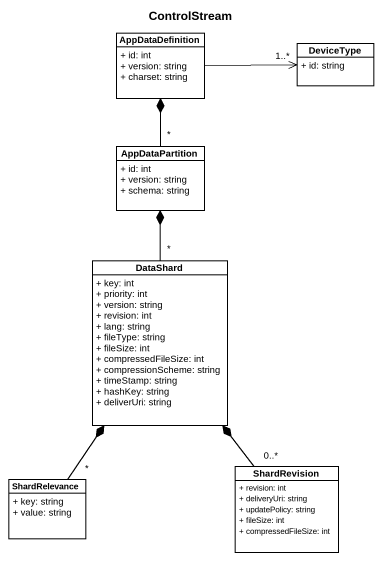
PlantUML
@startuml
title ControlStream
hide circle
hide empty members
skinparam classAttributeIconSize 0
class AppDataDefinition {
  + id: int
  + version: string
  + charset: string
}
class DeviceType {
  + id: string
}
class AppDataPartition {
  + id: int
  + version: string
  + schema: string
}
class DataShard {
  + key: int
  + priority: int
  + version: string
  + revision: int
  + lang: string
  + fileType: string
  + fileSize: int
  + compressedFileSize: int
  + compressionScheme: string
  + timeStamp: string
  + hashKey: string
  + deliverUri: string
}
class ShardRelevance {
  + key: string
  + value: string
}
class ShardRevision {
  + revision: int
  + deliveryUri: string
  + updatePolicy: string
  + fileSize: int
  + compressedFileSize: int
}
AppDataDefinition -right-> "1..*" DeviceType
AppDataPartition "*" -up-* AppDataDefinition
DataShard "*" -up-* AppDataPartition
ShardRelevance "*" -up-* DataShard
ShardRevision "0..*" -up-* DataShard
@enduml
